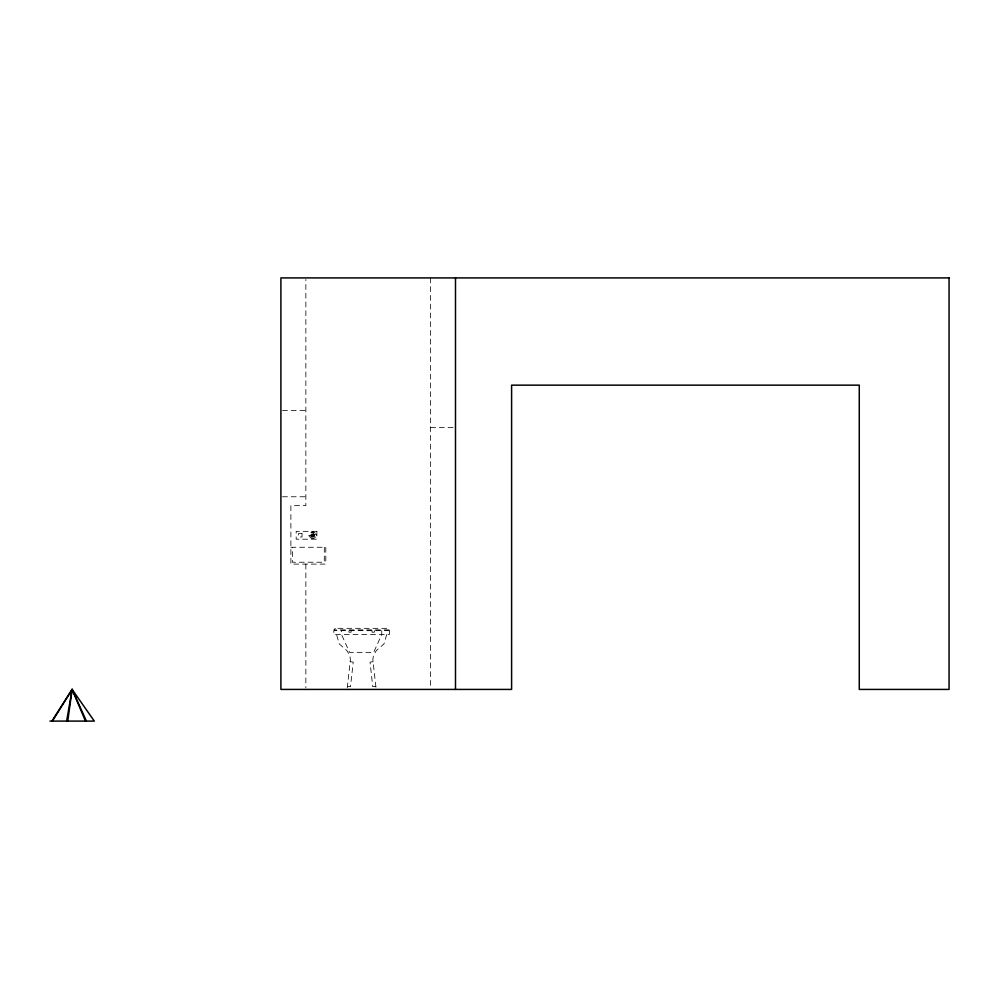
<?xml version="1.0" encoding="UTF-8"?>
<svg xmlns="http://www.w3.org/2000/svg" width="999" height="999" viewBox="0 0 999 999"><rect width="100%" height="100%" fill="white"/><g stroke="black" fill="none" stroke-linecap="round" stroke-linejoin="round"><path stroke-width="0.75" stroke-dasharray="5 3.75" d="M347.252 687.911L350.412 659.415L349.775 655.419L346.928 650.611L339.285 643.943L336.538 634.527M386.725 634.527L383.966 643.943L376.323 650.611L373.476 655.419L372.839 659.415L376.011 687.911M373.102 661.75L370.03 662.1L372.764 686.688L375.836 686.338M282.467 410.414L305.856 410.414M430.557 427.547L455.494 427.547M282.467 496.765L305.856 496.765M290.884 547.265L325.799 547.265L325.799 564.098L290.884 564.098L290.884 505.644L305.856 505.644L305.856 279.47M350.162 661.75L353.234 662.1L350.499 686.688L347.427 686.338M430.557 277.909L430.557 687.861M381.73 630.656L381.73 634.527L373.688 652.359L349.563 652.359L341.521 634.527L341.521 630.656M374.388 630.656L374.388 632.205L372.065 632.205L372.065 630.656M351.149 630.656L351.149 632.205L348.913 632.205L348.913 630.656M324.313 547.265L324.313 562.225L292.382 562.225L292.382 547.265M313.411 531.318L313.411 539.173M312.113 531.318L312.113 539.173M305.856 564.098L305.856 687.874M312.138 535.177L313.374 535.364L312.138 535.177M335.339 628.334L333.791 629.882L389.46 629.882L387.912 628.334L335.339 628.334M316.87 531.343L296.179 531.343L296.179 539.198L316.87 539.198L316.87 531.343M302.035 533.528L298.539 533.528L298.539 537.012L302.035 537.012L302.035 533.528M316.683 534.602L308.828 534.602L308.828 535.814L316.683 535.889L316.683 534.677M389.46 630.656L333.791 630.656L333.791 634.527L389.46 634.527L389.46 630.656M311.139 538.074A3.247 3.247 0 0 0 315.996 535.264A3.247 3.247 0 0 0 311.139 532.467A3.247 3.247 0 0 0 311.139 538.074M311.825 536.888A1.873 1.873 0 0 0 314.635 535.264A1.873 1.873 0 0 0 311.825 533.653A1.873 1.873 0 0 0 311.825 536.888M312.013 536.563A1.498 1.498 0 0 0 314.26 535.264A1.498 1.498 0 0 0 312.013 533.978A1.498 1.498 0 0 0 312.013 536.563"/><path stroke-width="1.5" d="M67.745 721.091L72.128 689.41L94.293 721.091L49.95 721.091M66.646 721.091L72.128 689.41L86.389 721.091M52.398 721.091L72.128 689.41L85.514 721.091M51.911 721.091L72.128 689.41M455.494 277.909L455.494 689.422M949.05 277.909L280.906 277.909L280.906 689.422L511.6 689.422L511.6 385.152L859.265 385.152L859.265 689.422L949.05 689.422L949.05 277.909"/></g></svg>
